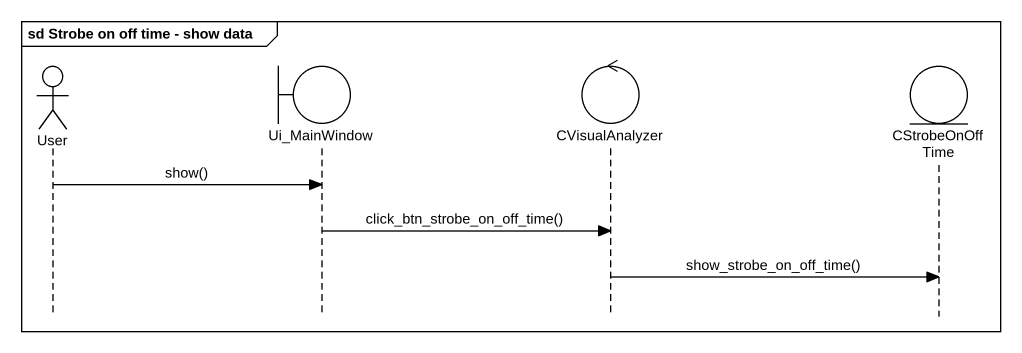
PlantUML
@startuml
mainframe sd Strobe on off time - show data
hide footbox
actor User
boundary Ui_MainWindow
control CVisualAnalyzer
entity CStrobeOnOffTime

User -> Ui_MainWindow : show()
Ui_MainWindow -> CVisualAnalyzer : click_btn_strobe_on_off_time()
CVisualAnalyzer -> CStrobeOnOffTime : show_strobe_on_off_time()
@enduml
